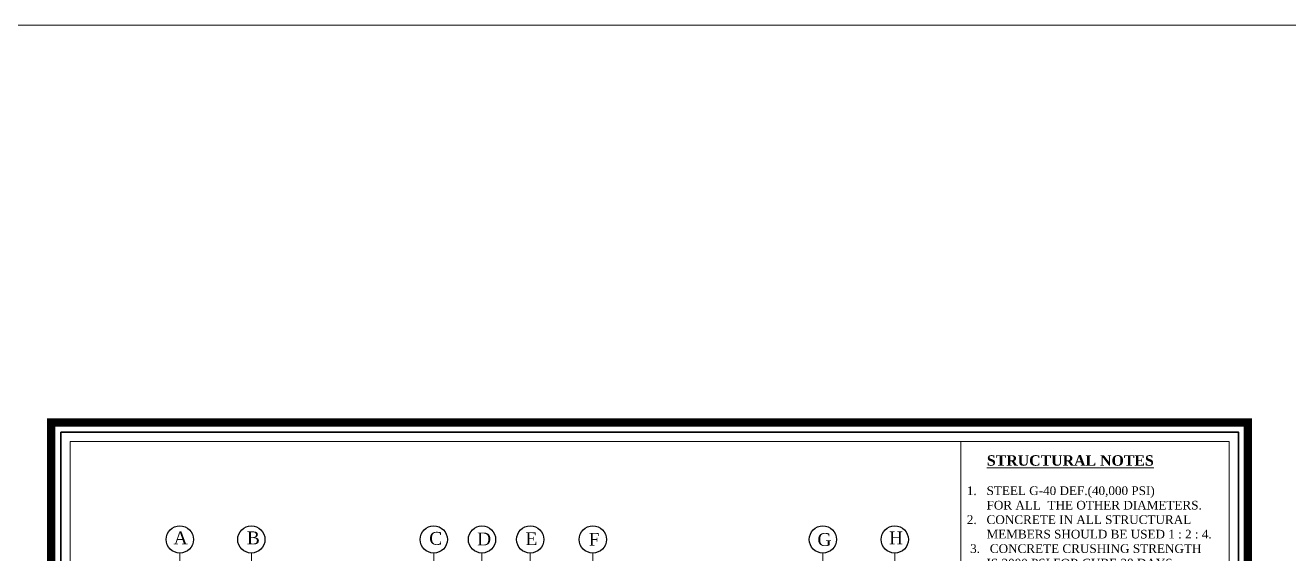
# Model space of a CAD drawing. Header units: inches. Extents: x 77090 to 90659, y -228139 to -226123.
# Drawn here: x 79690 to 80750, y -226567 to -226123 of the extents above; entities that cross this region are included whole.
import ezdxf

# ---------------------------------------------------------------- set-up
doc = ezdxf.new("R2010")
doc.units = ezdxf.units.IN
doc.header["$LTSCALE"] = 15
doc.header["$MEASUREMENT"] = 0
doc.linetypes.add('ACAD_ISO02W100', pattern=[15, 12, -3])
doc.linetypes.add('ACAD_ISO04W100', pattern=[30, 24, -3, 0, -3])
doc.layers.get('0').update_dxf_attribs({"lineweight": 25})
for name, color, linetype, lineweight in [('doted1', 30, 'ACAD_ISO02W100', 13), ('GRID', 8, 'Continuous', 13), ('HACH', 8, 'Continuous', 13), ('level', 7, 'Continuous', 13), ('TEXTS', 41, 'Continuous', 13)]:
    doc.layers.add(name, color=color, linetype=linetype, lineweight=lineweight)
doc.styles.add('ADE', font='', dxfattribs={"height": 6})
doc.styles.get("Standard").update_dxf_attribs({"font": 'trebuc.ttf'})
doc.styles.get('ADE').set_extended_font_data('Arial Rounded MT Bold')

msp = doc.modelspace()

# ---------------------------------------------------------------- linework, layer by layer
for centre in [(79819.83, -226555.3), (79819.83, -226555.3), (79879.83, -226555.3), (79879.83, -226555.3), (80032.83, -226555.3), (80032.83, -226555.3), (80073.33, -226555.3), (80073.33, -226555.3), (80113.83, -226555.3), (80113.83, -226555.3), (80166.33, -226555.3), (80166.33, -226555.3), (80359.33, -226555.3), (80359.33, -226555.3), (80419.58, -226555.3), (80419.58, -226555.3)]:
    msp.add_circle(centre, 11.43)
at = {"layer": 'doted1', "linetype": 'ByBlock', "ltscale": 0.3, "const_width": 7}
msp.add_lwpolyline([(79711.98, -226457.2), (80715.92, -226457.2), (80715.92, -227877.5), (79711.98, -227877.5)], close=True, dxfattribs=at)
at = {"layer": 'GRID', "linetype": 'ACAD_ISO04W100', "ltscale": 0.1}
for p, q in [((79819.83, -226566.73), (79819.83, -227716.13)), ((79879.83, -226566.73), (79879.83, -227716.13)), ((80032.83, -226566.73), (80032.83, -227110.66)), ((80073.33, -226566.73), (80073.33, -227281.88)), ((80113.83, -226566.73), (80113.83, -226952.1)), ((80166.33, -226566.73), (80166.33, -227396.86)), ((80359.33, -226566.73), (80359.33, -227716.13)), ((80419.58, -226566.73), (80419.58, -227716.13))]:
    msp.add_line(p, q, dxfattribs=at)
at = {"layer": 'HACH', "ltscale": 10}
msp.add_lwpolyline([(77090.12, -226123.43), (90659.33, -226123.43), (90659.33, -228138.59), (77090.12, -228138.59)], close=True, dxfattribs=at)
at = {"layer": 'level', "linetype": 'ByBlock', "lineweight": 35, "ltscale": 0.1}
msp.add_lwpolyline([(79719.93, -226465.15), (80707.97, -226465.15), (80707.97, -227869.55), (79719.93, -227869.55)], close=True, dxfattribs=at)
at = {"layer": 'level', "ltscale": 0.25}
for points in [[(79727.88, -226473.1), (80700.02, -226473.1), (80700.02, -227861.6), (79727.88, -227861.6)], [(80700.02, -227861.6), (80475.03, -227861.6), (80475.03, -226473.1), (80700.02, -226473.34)], [(80700.02, -227861.6), (80475.03, -227861.6), (80475.03, -226473.1), (80700.02, -226473.1)]]:
    msp.add_lwpolyline(points, close=True, dxfattribs=at)

# ---------------------------------------------------------------- texts
at = {"layer": 'TEXTS', "attachment_point": 1}
for s, insert, char_height, width in [('{\\fTimes New Roman|b1|i0|c0|p18;\\LSTRUCTURAL NOTES}', (80496.89, -226484.56), 8.8039, 440.6448), ('{\\fTimes New Roman|b0|i0|c0|p18;1.   STEEL G-40 DEF.(40,000 PSI) \\P      FOR ALL  THE OTHER DIAMETERS.\\P2.   CONCRETE IN ALL STRUCTURAL \\P      MEMBERS SHOULD BE USED 1 : 2 : 4.\\P 3.   CONCRETE CRUSHING STRENGTH \\P      IS 3000 PSI FOR CUBE 28 DAYS. \\fTimes New Roman|b1|i0|c0|p18; \\P\\fTimes New Roman|b0|i0|c0|p18;4.   CONCRETE CLEAR COVER SHOULD \\P      BE FOLLOWED AS :-\\P\\P(A)  SLAB 3/4" BOTTOM.\\P(B)  BEAMS 1" ALL SIDES.\\P(C)  COLUMNS 1" ALL SIDES.\\P(D)  FOOTING 2" ALL SIDES.}', (80480.09, -226510.71), 7.2946, 412.286)]:
    msp.add_mtext(s, dxfattribs=dict(at, insert=insert, char_height=char_height, width=width))
at = {"layer": 'TEXTS', "linetype": 'ByBlock', "char_height": 10.8, "width": 2437.9999, "attachment_point": 1, "style": 'ADE'}
for s, insert in [('{\\fTimes New Roman Baltic|b0|i0|c0|p18;A}', (79814.63, -226548.6)), ('{\\fTimes New Roman Baltic|b0|i0|c0|p18;B}', (79876.06, -226548.6)), ('{\\fTimes New Roman Baltic|b0|i0|c0|p18;C}', (80029.03, -226548.99)), ('{\\fTimes New Roman Baltic|b0|i0|c0|p18;D}', (80069.23, -226549.49)), ('{\\fTimes New Roman Baltic|b0|i0|c0|p18;E}', (80109.8, -226549.28)), ('{\\fTimes New Roman Baltic|b0|i0|c0|p18;F}', (80162.85, -226549.82)), ('{\\fTimes New Roman Baltic|b0|i0|c0|p18;G}', (80354.72, -226549.96)), ('{\\fTimes New Roman Baltic|b0|i0|c0|p18;H}', (80414.77, -226548.6))]:
    msp.add_mtext(s, dxfattribs=dict(at, insert=insert))

doc.saveas('drawing.dxf')
